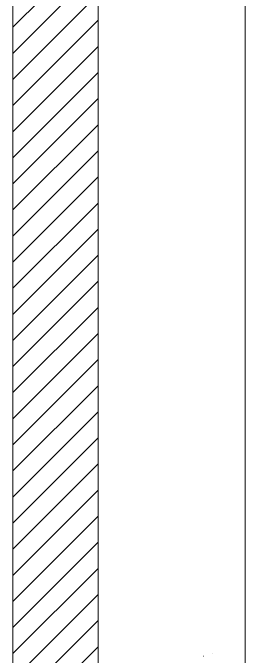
# Model space of a CAD drawing. Header units: millimetres. Extents: x -51 to 151, y -74 to 104.
# Drawn here: x 69.266 to 69.866, y -63.881 to -62.221 of the extents above; entities that cross this region are included whole.
import ezdxf

# ---------------------------------------------------------------- set-up
doc = ezdxf.new("R2010")
doc.units = ezdxf.units.MM
doc.header["$LTSCALE"] = 15
doc.layers.add('G', color=8, linetype='Continuous')

# ---------------------------------------------------------------- blocks, each defined once
blk = doc.blocks.new('sf')
at = {"color": 84, "lineweight": 5}
for p, q in [((17874.3, 472019.3), (17874.3, 472018.2)), ((17921.1, 472007.7), (17923.4, 472007.7))]:
    blk.add_line(p, q, dxfattribs=at)

msp = doc.modelspace()

# ---------------------------------------------------------------- hatches: boundary and pattern name
at = {"linetype": 'Continuous', "lineweight": 13, "true_color": 0xb64b2b}
h = msp.add_hatch(dxfattribs=at)
h.set_pattern_fill('ANSI31', color=15, scale=0.015)
h.set_pattern_definition([(45, (-640.055973, -17.50791), (-0.0336759605, 0.0336759605), [])])
h.paths.add_polyline_path([(69.4863, -62.1473), (69.2663, -62.1473), (69.2663, -64.8473), (69.4863, -64.8473)])

# ---------------------------------------------------------------- linework, layer by layer
at = {"linetype": 'Continuous', "lineweight": 13}
for p, q in [((69.2663, -26.3473), (69.2663, -64.8473)), ((69.2663, -64.8473), (69.2663, -61.5275)), ((69.2663, -64.8473), (69.2663, -61.7881))]:
    msp.add_line(p, q, dxfattribs=at)
msp.add_lwpolyline([(69.2663, -64.8473), (69.4863, -64.8473), (69.4863, -62.1473), (69.2663, -62.1473)], close=True, dxfattribs=at)
at = {"layer": 'G', "lineweight": 0}
msp.add_line((69.8663, -63.9112), (69.8663, -62.1473), dxfattribs=at)

# ---------------------------------------------------------------- block references
at = {"lineweight": 5, "xscale": -0.0005240255359560251, "yscale": 0.0005240255359560251, "zscale": 0.0005240255359560251}
msp.add_blockref('sf', (79.1498, -311.2245), dxfattribs=at)

doc.saveas('drawing.dxf')
